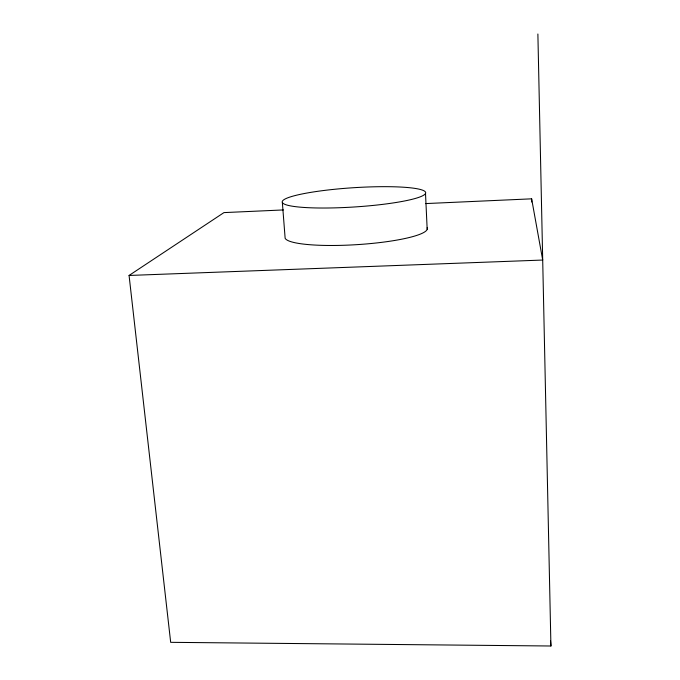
<?xml version="1.0" encoding="UTF-8"?>
<svg xmlns="http://www.w3.org/2000/svg" width="680" height="680" viewBox="0 0 680 680"><rect width="100%" height="100%" fill="white"/><g stroke="black" fill="none" stroke-linecap="round" stroke-linejoin="round"><path stroke-width="1.02" d="M537.88 34L550.928 646L170.68 642.328L129.072 275.459L223.958 212.602L283.373 209.941M425.536 203.583L531.633 198.832L542.7 260.049L129.072 275.459M550.502 640.721L550.928 646M282.361 202.606L285.141 238.28A71.341 11.713 -3.6 0 0 361.403 244.341A71.341 11.713 -3.6 0 0 427.142 227.766M425.51 193.494A71.901 9.639 -3.7 0 1 314.151 207.91A71.901 9.639 -3.7 0 1 322.039 190.723A71.901 9.639 -3.7 0 1 425.51 193.494L427.176 229.304M531.633 198.832L531.709 202.019"/></g></svg>
